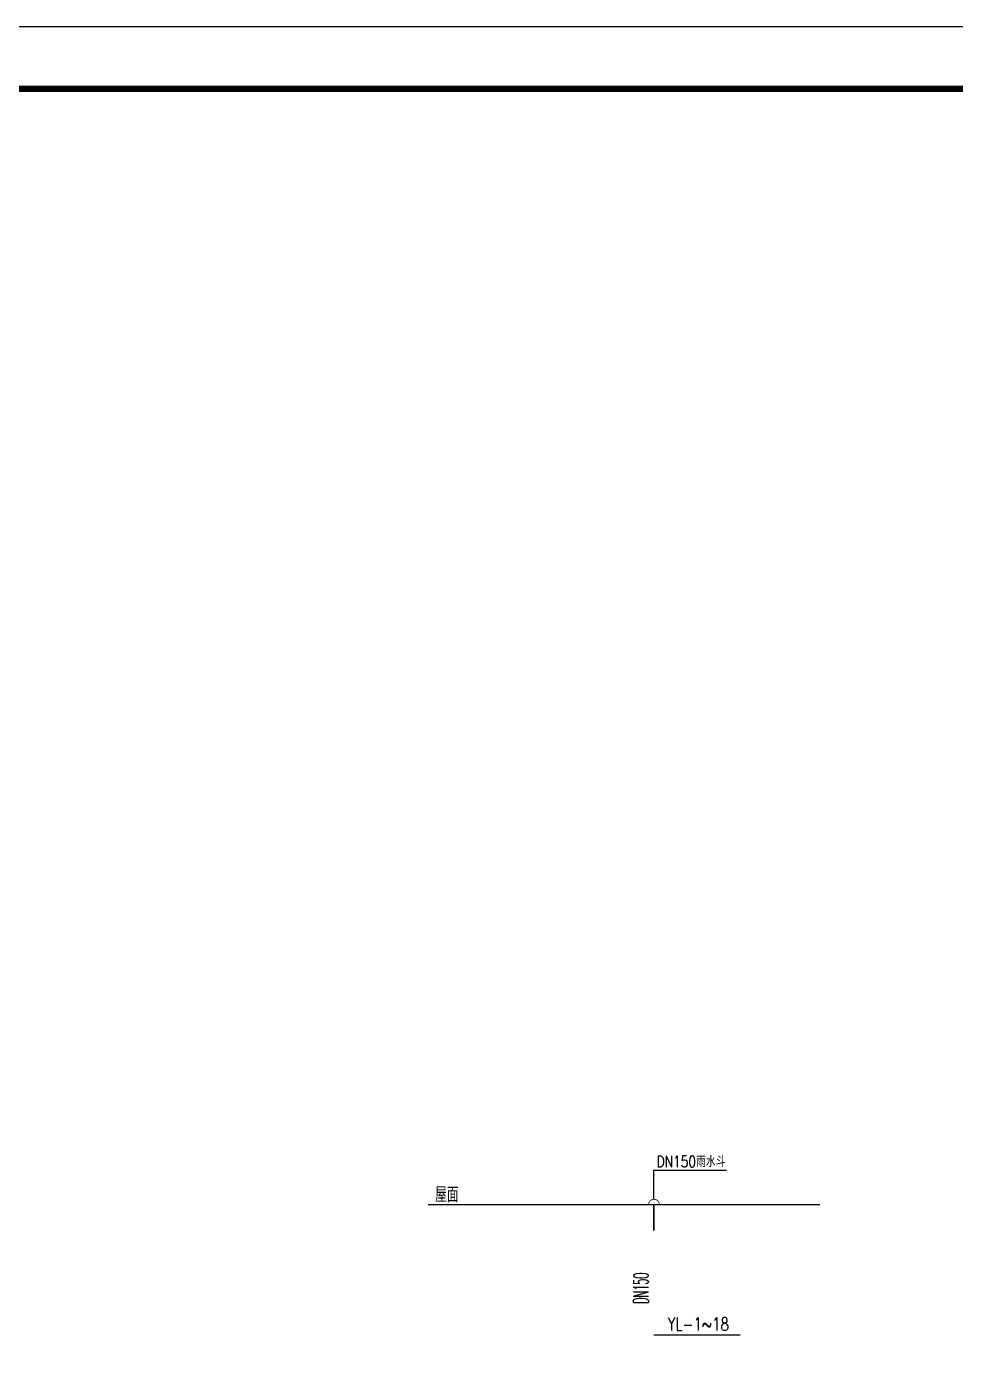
# Model space of a CAD drawing. Extents: x 1036631 to 1215829, y 649019 to 896649.
# Drawn here: x 1185852 to 1200800, y 803916 to 825419 of the extents above; entities that cross this region are included whole.
import ezdxf

# ---------------------------------------------------------------- set-up
doc = ezdxf.new("R2010")
doc.units = 0
doc.header["$LTSCALE"] = 1000
doc.header["$MEASUREMENT"] = 0
for name, color, linetype in [('EQUIP_管件', 7, 'Continuous'), ('TWT', 7, 'Continuous'), ('TWT_DIM', 3, 'Continuous'), ('TWT_ELEV', 3, 'Continuous'), ('TWT_TEXT', 7, 'Continuous'), ('TWT_TITLE', 7, 'Continuous')]:
    doc.layers.add(name, color=color, linetype=linetype)
doc.styles.add('_TWT_DIM', font='simplex.shx', dxfattribs={"width": 0.8, "height": 3.5, "bigfont": 'acehztxt.shx'})
doc.styles.add('_TWT_PIPEDN', font='complex.shx', dxfattribs={"width": 0.8, "height": 3.5, "bigfont": 'HZTXT.shx'})
doc.styles.add('_TWT_SERIAL', font='COMPLEX', dxfattribs={"width": 0.8, "height": 3.5, "bigfont": 'HZTXT'})
doc.styles.add('HZ', font='txt.shx', dxfattribs={"bigfont": 'hztxt.shx'})

# ---------------------------------------------------------------- blocks, each defined once
blk = doc.blocks.new('$TWTSYS$00000080')
blk.add_line((-150, 500), (150, 500))
at = {"const_width": 15}
blk.add_lwpolyline([(-99, 500, -1), (101, 500)], format="xyb", dxfattribs=at)
at = {"const_width": 30}
blk.add_lwpolyline([(0, 500), (0, 0)], dxfattribs=at)
at = {"style": 'HZ', "flags": 1}
for tag in ['UNIT', 'WHAT', 'SPEC']:
    blk.add_attdef(tag, (0, 0), '', height=0.001, dxfattribs=at)

msp = doc.modelspace()

# ---------------------------------------------------------------- linework, layer by layer
at = {"layer": 'TWT', "color": 251}
msp.add_line((1192313, 806442), (1198618, 806442), dxfattribs=at)
at = {"layer": 'TWT_DIM'}
for p, q in [((1195950, 806527, 0), (1195950, 806995, 0)), ((1195950, 806995, 0), (1197116, 806995, 0)), ((1195949, 804343), (1197339, 804343))]:
    msp.add_line(p, q, dxfattribs=at)
at = {"layer": 'TWT_TITLE'}
msp.add_lwpolyline([(1156349, 783419), (1215749, 783419), (1215749, 825419), (1156349, 825419)], close=True, dxfattribs=at)
at = {"layer": 'TWT_TITLE', "const_width": 100}
msp.add_lwpolyline([(1158849, 784419), (1214749, 784419), (1214749, 824419), (1158849, 824419)], close=True, dxfattribs=at)

# ---------------------------------------------------------------- block references
at = {"layer": 'EQUIP_管件', "xscale": 0.8484848402440548, "yscale": 0.8484848402440548, "zscale": 0.8484848399999992}
msp.add_blockref('$TWTSYS$00000080', (1195949, 806018), dxfattribs=at)

# ---------------------------------------------------------------- texts
at = {"layer": 'TWT_ELEV', "color": 7, "style": '_TWT_SERIAL', "width": 0.8}
msp.add_text('DN150雨水斗', height=179.8, dxfattribs=at).set_placement((1195992, 807044, 0))
at = {"layer": 'TWT_TEXT'}
for s, height, style, width, p in [('屋面', 247.5, '_TWT_DIM', 0.8, (1192427, 806478)), ('YL-1~18', 210.4, '_TWT_SERIAL', 0.752941, (1196172, 804410))]:
    msp.add_text(s, height=height, dxfattribs=dict(at, style=style, width=width)).set_placement(p)
at = {"layer": 'TWT_TEXT', "style": '_TWT_PIPEDN', "width": 0.470588}
msp.add_text('DN150', height=240.4, rotation=90, dxfattribs=at).set_placement((1195859, 804846))

doc.saveas('drawing.dxf')
